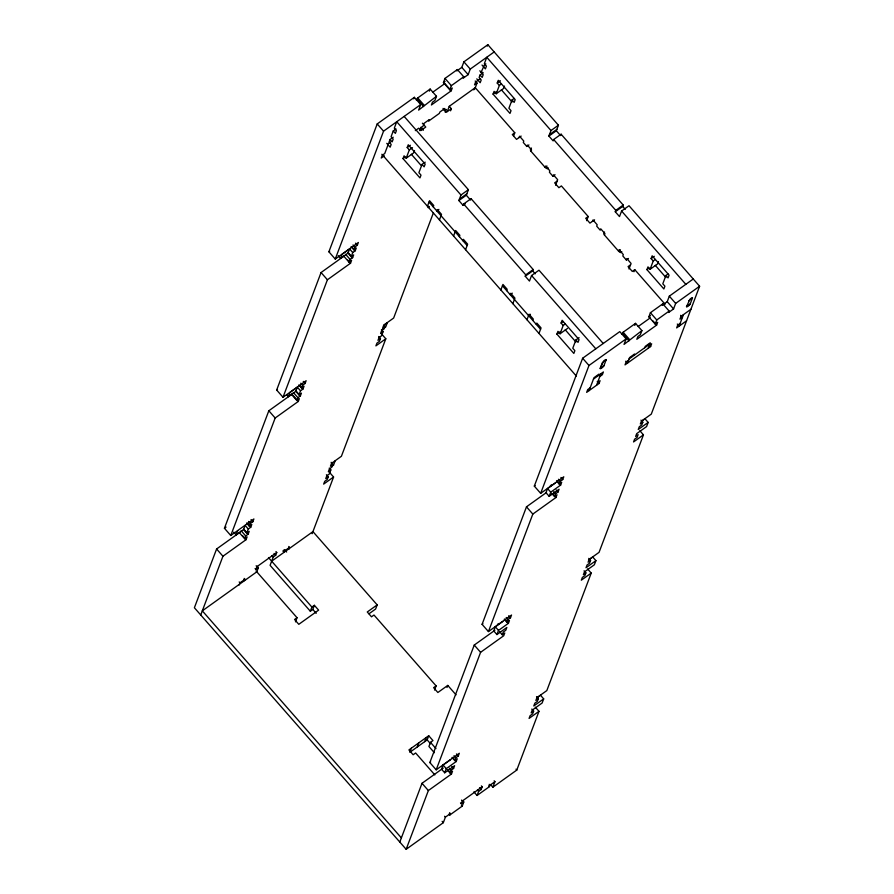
<?xml version="1.0" encoding="UTF-8"?>
<svg xmlns="http://www.w3.org/2000/svg" width="894" height="894" viewBox="0 0 894 894"><rect width="100%" height="100%" fill="white"/><g stroke="black" fill="none" stroke-linecap="round" stroke-linejoin="round"><path stroke-width="1.34" d="M239.704 532.444L216.594 548.994L194.389 607.752L406.155 849.3L443.312 822.692L445.402 817.161L450.352 813.618L449.559 812.713M246.61 523.158L249.325 526.253L250.376 523.493L252.846 521.716L253.896 518.956L230.775 535.506L224.428 528.265L268.826 410.759L291.321 394.656M298.842 384.923L301.557 388.03L302.608 385.258L305.089 383.481L306.128 380.721L283.007 397.271L276.659 390.03L321.058 272.536L344.179 255.975M351.074 246.688L353.8 249.795L354.84 247.023L357.321 245.247L358.36 242.486L335.25 259.048L328.891 251.795L377.212 123.931L414.358 97.323L420.716 104.564L418.627 110.096L436.484 96.295L430.137 89.054L417.744 97.927L416.302 99.972M200.748 614.994L222.941 556.247L246.062 539.685L247.102 536.925L244.632 538.702L239.179 532.489M230.775 535.506L275.173 418.012L298.294 401.451L299.334 398.69L296.864 400.467L291.41 394.254M283.007 397.271L327.416 279.777L350.526 263.227L351.577 260.456L349.096 262.233L343.654 256.019M335.25 259.048L383.56 131.172L420.716 104.564M233.725 532.154L236.105 534.869L237.681 530.723M286.75 394.824L288.349 396.634L289.913 392.488L297.344 387.169L300.518 390.79L298.954 394.936L295.78 391.315L297.344 387.169M338.2 255.684L340.58 258.4L342.145 254.254L349.576 248.934L352.75 252.555L351.186 256.701L348.012 253.08L349.576 248.934M393.215 137.207L390.03 139.486L389.08 142.012L391.192 144.437L390.153 147.197L386.756 143.331M396.042 128.959L393.248 130.96L391.08 136.715L393.192 139.129L392.153 141.9L390.03 139.486M243.537 529.55L245.112 525.404L248.286 529.024L246.722 533.17L243.537 529.55L236.105 534.869M244.632 538.702L245.671 535.931L248.152 534.165L249.191 531.394L246.722 533.17M296.864 400.467L297.903 397.696L300.384 395.93L301.423 393.159L298.954 394.936M349.096 262.233L350.135 259.461L352.616 257.695L353.666 254.924L351.186 256.701M248.286 529.024L250.756 527.248L251.806 524.487L249.325 526.253M300.518 390.79L302.999 389.013L304.038 386.253L301.557 388.03M352.75 252.555L355.231 250.778L356.27 248.018L353.8 249.795M413.777 98.876L414.358 97.323M239.167 585.022L239.983 582.854L244.934 579.312L244.14 578.407M425.209 162.149L422.024 164.429L418.884 172.721L421.007 175.135L419.957 177.906L403.015 158.584L404.066 155.813L406.178 158.227L413.609 152.908L414.503 150.538M406.178 158.227L409.318 149.935L407.195 147.521L408.245 144.761L425.186 164.083L424.136 166.843L422.024 164.429M244.934 579.312L244.42 580.698L243.626 579.793M429.343 91.132L430.137 89.054M255.092 568.55L255.885 569.456L256.936 566.684L276.749 552.492L275.955 551.587M257.17 566.315L258.366 567.679L256.801 571.825L202.312 610.848L401.372 837.901M436.484 96.295L434.92 100.452L432.439 102.218L431.4 104.989L451.213 90.797L452.252 88.025L449.783 89.802L443.424 82.561L444.988 78.415L457.382 69.542L463.729 76.783L463.204 78.169L468.165 74.627L470.255 69.095L494.192 51.941M276.749 552.492L275.698 555.263L273.229 557.029L270.089 565.332L310.33 611.228L312.811 609.451L314.375 605.305L318.61 610.133L298.797 624.325L294.562 619.497L297.031 617.72L256.008 570.92M449.783 89.802L451.347 85.656L463.729 76.783M457.382 69.542L456.856 70.928L461.807 67.374L463.897 61.842L487.845 44.7L558.426 125.216L556.336 130.748L548.905 136.067L553.14 140.894L553.665 139.52L561.097 134.201L623.219 205.05L622.693 206.436L615.262 211.755L619.497 216.583L621.587 211.051L629.018 205.732L699.611 286.248L651.29 414.123L641.389 421.208L640.339 423.979L642.82 422.203L640.998 420.135M444.117 110.331L444.81 108.487L439.859 112.029L439.334 113.415L428.606 121.103L429.131 119.718L424.181 123.26L423.13 126.032L420.649 127.797L419.61 130.569L422.806 128.278M445.201 112.242L446.251 109.47L444.597 110.655M447.682 110.465L449.246 106.319L475.25 87.69L514.788 132.781L513.603 135.888M450.576 110.811L451.369 108.733L449.246 106.319M288.728 546.48L289.522 547.385L284.571 550.928L284.046 552.313L282.85 550.95M288.807 549.285L289.522 547.385M487.297 46.142L487.845 44.7M427.444 206.223L429.533 200.692L433.769 205.519L433.244 206.905M428.651 206.257L428.137 207.643L429.377 206.76M326.411 474.736L328.232 476.804L327.182 479.575L324.712 481.352L323.662 484.112L333.574 477.016L329.037 471.842M329.249 468.087L330.847 469.898L329.271 474.043L326.802 475.82L325.751 478.581L328.232 476.804M378.654 336.502L380.464 338.569L379.425 341.34L376.944 343.117L375.905 345.877L385.806 338.781L381.269 333.607M381.492 329.852L383.079 331.663L381.514 335.809L379.034 337.586L377.983 340.346L380.464 338.569M474.748 89.065L477.016 83.075L475.195 80.996M483.241 72.727L480.056 75.007L479.106 77.543L481.218 79.957L480.179 82.717L476.781 78.862M331.406 466.623L333.529 465.103L335.094 460.946M312.151 533.696L333.574 477.016M385.806 338.781L341.407 456.275L331.495 463.371L330.456 466.143L332.937 464.366L331.886 467.126L329.405 468.903L328.366 471.674L330.847 469.898M433.467 212.649L393.639 318.052L383.738 325.137L382.688 327.908L385.169 326.131L384.118 328.903L381.649 330.668L380.598 333.44L383.079 331.663M439.446 219.913L441.535 214.381L437.3 209.554L436.775 210.928L438.898 209.408M514.173 98.441L512.05 99.96L508.909 108.252L511.033 110.666L509.982 113.426L493.041 94.105L494.091 91.344L496.204 93.758L503.635 88.439L504.529 86.07M496.204 93.758L499.344 85.466L497.22 83.053L498.271 80.281L515.212 99.603L514.162 102.374L512.05 99.96M295.467 621.866L297.031 617.72M465.238 203.854L463.114 205.374L458.879 200.547L460.969 195.015L468.4 189.696L404.166 116.421M458.879 200.547L466.31 195.216L468.4 189.696M463.114 205.374L463.64 203.988L471.071 198.669L533.193 269.53L532.668 270.904L525.236 276.224L529.471 281.062L531.561 275.531L538.993 270.212L603.226 343.475M310.33 611.228L311.894 607.082L314.375 605.305M453.56 236.016L455.649 230.484L459.885 235.312L459.36 236.698M471.071 198.669L470.546 200.055L466.31 195.216M462.891 240.721L463.416 239.335L467.651 244.174L465.562 249.705M519.034 137.598L519.559 136.223L523.795 141.051L523.269 142.437L526.801 146.46L528.924 144.94M526.801 146.46L527.326 145.074L531.561 149.901L531.036 151.287M548.905 136.067L550.995 130.535L558.426 125.216M271.664 561.186L312.945 531.617L377.179 604.892L375.614 609.038L369.01 613.765M500.852 289.958L502.942 284.426L507.177 289.265L506.663 290.639M561.097 134.201L560.572 135.575L556.336 130.748M548.413 167.994A2.47 2.213 20.7 0 1 545.139 167.401L545.675 166.005L549.911 170.843L549.385 172.218L552.917 176.252L553.442 174.866L557.677 179.694L555.565 185.237M512.854 303.647L514.944 298.115L510.709 293.288L510.195 294.674L512.307 293.154M525.236 276.224L525.761 274.849L533.193 269.53M526.979 319.75L529.069 314.219L533.305 319.057L532.779 320.432M536.311 324.455L536.825 323.08L541.06 327.908L538.981 333.44M586.632 220.662L588.196 216.516L561.376 185.918L558.895 187.695L554.66 182.868L557.141 181.091M592.454 221.343L592.968 219.958L597.203 224.785L596.689 226.171L600.22 230.194L600.734 228.808L604.97 233.647L604.456 235.021L618.547 251.147A2.47 2.213 20.7 0 0 621.822 251.739M579.089 337.675L575.904 339.955L572.775 348.247L574.887 350.671L573.847 353.432L556.906 334.11L557.945 331.339L560.069 333.764L567.5 328.433M560.069 333.764L563.198 325.461L561.086 323.047L562.125 320.287L579.066 339.608L578.027 342.368L575.904 339.955M411.396 748.155L409.821 752.301L427.164 739.886L428.729 735.74L432.964 740.567L430.483 742.344L428.919 746.49L434.406 752.748M434.529 690.045L436.104 685.899L373.983 615.038L371.502 616.815L367.266 611.988L377.179 604.892M615.262 211.755L615.787 210.369L623.219 205.05M417.252 746.982L418.817 742.836M424.684 741.662L426.248 737.516M446.989 687.475L447.771 685.407L456.029 694.828M399.808 842.059L422.013 783.3L442.027 768.963M452.018 757.453L454.744 760.559L455.795 757.799L458.264 756.022L459.315 753.262L436.194 769.812L429.846 762.571L474.245 645.066L494.885 630.292M504.261 619.229L506.976 622.325L508.027 619.564L510.496 617.788L511.547 615.027L488.426 631.577L482.078 624.336L526.477 506.831L546.491 492.493M556.493 480.994L559.219 484.09L560.259 481.33L562.739 479.553L563.779 476.793L540.669 493.343L534.31 486.101L582.631 358.237L619.777 331.629L626.135 338.871L624.046 344.402L641.903 330.601L635.545 323.36L623.163 332.222L621.71 334.278M620.425 249.795L618.57 251.125L619.095 249.75L623.33 254.578L622.805 255.963L626.336 259.986L626.85 258.601L631.086 263.439L628.985 268.982M406.155 849.3L428.36 790.553L451.481 773.992L452.52 771.231L450.04 773.008L447.324 769.902M436.194 769.812L480.592 652.318L503.713 635.757L504.752 632.997L502.283 634.774L499.556 631.667M488.426 631.577L532.824 514.084L555.945 497.522L556.996 494.762L554.515 496.539L551.788 493.432M540.669 493.343L588.978 365.478L626.135 338.871M450.52 759.71L443.089 765.029L441.524 769.175L444.709 772.796L454.61 765.7L453.571 768.471L451.09 770.237L450.04 773.008M502.763 621.475L495.332 626.795L493.756 630.941L496.941 634.561L506.842 627.465L505.803 630.236L503.322 632.002L502.283 634.774M554.995 483.241L547.564 488.56L545.999 492.706L549.173 496.326L559.074 489.23L558.035 492.002L555.554 493.767L554.515 496.539M444.709 772.796L446.274 768.65L456.175 761.554L457.225 758.794L454.744 760.559M496.941 634.561L498.506 630.415L508.407 623.319L509.457 620.559L506.976 622.325M549.173 496.326L550.738 492.181L560.65 485.084L561.689 482.324L559.219 484.09M589.09 390.611L594.007 377.681L598.958 374.128L598.432 375.514M634.002 271.731L634.785 269.664L665.125 304.262M596.521 385.28L600.88 373.77M590.174 387.817L587.704 389.594L586.654 392.354L599.036 383.481L600.086 380.721L597.605 382.498M668.053 273.966L665.929 275.486L662.8 283.778L664.912 286.192L663.873 288.963L646.932 269.63L647.971 266.87L650.094 269.284L657.526 263.965L658.42 261.596M650.094 269.284L653.223 260.992L651.111 258.578L652.151 255.807L669.092 275.14L668.053 277.9L665.929 275.486M634.762 325.427L635.545 323.36M449.034 814.088L449.838 815.004L450.352 813.618M460.511 802.846L461.304 803.751L462.354 800.99L482.168 786.798L481.374 785.893M449.838 815.004L462.22 806.131L463.785 801.985L462.589 800.622M641.903 330.601L640.339 334.747L637.858 336.524L636.819 339.295L656.632 325.103L657.671 322.332L655.201 324.109L648.843 316.867L650.407 312.71L662.789 303.848L669.148 311.09L668.623 312.475L673.573 308.933L675.663 303.401L699.611 286.248M634.025 355.399L634.55 354.024L629.588 357.566L627.499 363.098L625.811 361.165M644.753 347.721L645.278 346.336L650.229 342.793L648.139 348.314M662.789 303.848L662.275 305.234L667.226 301.68L669.315 296.149L693.252 279.006M473.898 791.861L477.072 795.481L478.648 791.335L481.117 789.57L482.168 786.798M655.201 324.109L656.766 319.963L669.148 311.09M628.549 360.338L626.068 362.104L625.029 364.875L650.62 346.548L651.659 343.777L649.189 345.553M477.072 795.481L489.465 786.619L489.979 785.234L494.941 781.691L494.147 780.786M490.471 784.496L492.851 787.212L494.941 781.691M531.829 709.043L533.651 711.11L532.601 713.881L530.131 715.647L529.08 718.418L538.993 711.322L535.361 707.176M536.534 696.605L538.344 698.672L537.305 701.432L534.824 703.209L533.785 705.981L543.686 698.884L540.512 695.253L537.328 697.532M584.073 570.808L585.883 572.875L584.844 575.647L582.363 577.412L581.312 580.184L591.225 573.088L587.593 568.942M588.766 558.37L590.588 560.437L589.537 563.198L587.067 564.974L586.017 567.746L595.929 560.65L592.744 557.018L588.498 560.069M642.82 422.203L641.769 424.974L639.299 426.74L638.249 429.511L648.161 422.415L644.987 418.783L641.803 421.074M683.474 314.61L679.116 326.131L677.294 324.053M686.525 306.553L690.067 299.121A2.939 0.67 -41.2 0 1 691.9 297.836L692.504 297.814L690.235 303.893A2.47 0.57 -41.2 0 1 687.989 306.251A2.47 0.57 -41.2 0 1 686.525 306.553L690.235 303.893M492.851 787.212L516.788 770.069L538.993 711.322M543.686 698.884L542.122 703.03L532.221 710.127L531.17 712.887L533.651 711.11M591.225 573.088L546.826 690.581L536.914 697.678L535.875 700.449L538.344 698.672M595.929 560.65L594.354 564.796L584.452 571.892L583.402 574.652L585.883 572.875M639.825 430.707L643.456 434.853L599.058 552.347L589.157 559.443L588.107 562.214L590.588 560.437M648.161 422.415L646.597 426.561L636.684 433.657L635.645 436.417L638.115 434.64L637.076 437.412L634.595 439.189L633.555 441.949L643.456 434.853M443.424 82.561L445.078 81.376M432.752 92.216L444.854 83.544L451.213 90.797M390.566 141.956L388.588 143.375L384.755 153.511L382.286 155.288L381.235 158.048L384.331 155.835M480.536 78.538L475.574 82.08L474.535 84.841L477.016 83.075M415.308 130.625L418.694 128.2L420.817 130.613L425.767 127.06L422.381 123.193M473.664 89.836L474.289 89.389M451.369 108.733L446.408 112.275L443.022 108.42M407.195 147.521L410.38 145.241M497.22 83.053L500.405 80.762M409.318 149.935L412.503 147.655M499.344 85.466L501.467 83.947M403.015 158.584L405.138 157.065M493.041 94.105L496.226 91.825M328.891 251.795L329.718 251.203M514.788 132.781L512.307 134.558L516.542 139.386L521.157 136.078M340.58 258.4L348.012 253.08M459.404 199.161L466.836 193.842M549.43 134.681L556.861 129.362M547.016 166.06L545.15 167.39L531.014 151.298A2.47 2.213 20.7 0 1 531.461 148.046M552.917 176.252L555.04 174.732M276.659 390.03L277.486 389.438M384.152 325.003L387.325 322.723L385.761 326.869L381.514 329.908M288.349 396.634L295.78 391.315M588.196 216.516L585.715 218.292L589.951 223.12L594.577 219.812M224.428 528.265L226.081 527.08M528.544 315.604L530.399 314.275M626.336 259.986L628.46 258.467M630.549 264.825L628.069 266.602L632.304 271.43L634.785 269.664M561.086 323.047L563.209 321.527M651.111 258.578L654.296 256.299M563.198 325.461L565.321 323.941M653.223 260.992L655.347 259.472M556.906 334.11L560.091 331.83M646.932 269.63L649.055 268.111M255.885 569.456L258.366 567.679M648.843 316.867L650.497 315.683M638.171 326.522L650.273 317.851M606.098 359.947L602.388 362.606L600.209 368.362A2.47 0.57 -41.2 0 0 601.718 368.037A2.47 0.57 -41.2 0 0 603.964 365.68M688.693 300.786L692.414 298.127M593.448 379.09L603.394 371.96L602.344 374.731L599.874 376.508M690.906 309.29L680.993 316.387L679.954 319.147L682.424 317.381L680.613 315.303M629.074 358.952L649.714 344.168M680.166 323.371L677.686 325.137L676.646 327.908L686.547 320.812M534.31 486.101L535.137 485.509M550.291 485.744L551.374 484.973M482.078 624.336L482.905 623.744M497.433 624.425L498.673 623.543M436.104 685.899L433.624 687.665L437.859 692.504L447.771 685.407M428.729 735.74L408.916 749.932L413.151 754.759L415.632 752.983L434.83 774.897M429.846 762.571L430.673 761.979M442.642 768.527L443.268 768.08M461.304 803.751L463.785 801.985M622.693 206.436L625.241 209.33M550.995 130.535L486.761 57.272L484.324 63.72L486.448 66.134L485.397 68.894L482.011 65.038M621.587 211.051L685.821 284.326M553.665 139.52L615.787 210.369M501.366 89.802L512.072 102.005M655.257 265.328L665.952 277.531M479.832 70.794L483.218 74.66L482.179 77.42L480.056 75.007M463.897 61.842L470.255 69.095M669.315 296.149L675.663 303.401M461.807 67.374L468.165 74.627M667.226 301.68L673.573 308.933M546.402 167.882L547.284 168.888M619.821 251.627L620.693 252.633M444.988 78.415L451.347 85.656M650.407 312.71L656.766 319.963M653 320.957L656.632 325.103M648.809 344.469L650.62 346.548M417.744 97.927L424.102 105.168M623.163 332.222L629.521 339.474M417.23 99.301L423.577 106.554M622.649 333.607L628.996 340.86M420.817 127.339L423.354 130.245M532.668 270.904L535.215 273.81M460.969 195.015L396.735 121.74L394.299 128.188L396.411 130.613L395.371 133.374L393.248 130.96M531.561 275.531L595.795 348.805M463.64 203.988L525.761 274.849M411.341 154.271L421.152 165.468M565.231 329.808L575.926 342.011M377.212 123.931L383.56 131.172M582.631 358.237L588.978 365.478M597.226 381.414L599.036 383.481M429.031 202.066L467.149 245.537M502.439 285.801L540.557 329.283M381.883 154.249L576.339 376.05M355.499 243.179L357.321 245.247M560.918 477.485L562.739 479.553M353.029 244.956L354.84 247.023M558.448 479.262L560.259 481.33M352.504 247.672L355.231 250.778M557.018 480.95L560.65 485.084M348.079 252.521L352.616 257.695M556.224 489.923L558.035 492.002M345.598 254.287L350.135 259.461M553.744 491.7L555.554 493.767M347.811 260.12L350.526 263.227M553.218 494.427L555.945 497.522M547.564 488.56L550.738 492.181M321.058 272.536L327.416 279.777M526.477 506.831L532.824 514.084M303.267 381.414L305.089 383.481M508.686 615.72L510.496 617.788M300.797 383.191L302.608 385.258M506.205 617.497L508.027 619.564M300.272 385.906L302.999 389.013M504.786 619.184L508.407 623.319M295.847 390.756L300.384 395.93M293.366 392.522L297.903 397.696M291.936 394.209L298.294 401.451M495.332 626.795L498.506 630.415M331.115 462.299L333.529 465.103M268.826 410.759L275.173 418.012M474.245 645.066L480.592 652.318M515.994 769.164L516.788 770.069M284.65 549.743L286.639 552.011M283.767 550.022L284.571 550.928M489.186 784.329L489.979 785.234M488.672 785.714L489.465 786.619M251.035 519.649L252.846 521.716M456.454 753.955L458.264 756.022M248.554 521.425L250.376 523.493M453.973 755.732L455.795 757.799M274.112 553.453L275.698 555.263M479.53 787.759L481.117 789.57M247.135 523.113L250.756 527.248M452.543 757.408L456.175 761.554M272.033 555.677L273.229 557.029M477.452 789.983L478.648 791.335M243.615 528.98L248.152 534.165M451.749 766.393L453.571 768.471M268.479 557.554L311.894 607.082M430.483 742.344L435.97 748.602M312.811 609.451L316.197 613.318M427.164 739.886L430.55 743.752M241.134 530.757L245.671 535.931M449.28 768.169L451.09 770.237M242.43 535.551L246.062 539.685M447.849 769.857L451.481 773.992M443.089 765.029L446.274 768.65M256.142 565.779L256.936 566.684M461.561 800.085L462.354 800.99M461.427 805.226L462.22 806.131M216.594 548.994L222.941 556.247M422.013 783.3L428.36 790.553M239.19 581.949L239.983 582.854M444.609 816.256L445.402 817.161M442.117 821.329L443.312 822.692M485.855 63.887A2.939 0.67 -41.2 0 0 484.47 64.971L481.106 72.246A2.47 0.57 -41.2 0 0 482.235 72.179M604.433 235.044A2.47 2.213 20.7 0 1 604.545 232.027M606.233 359.6L603.931 365.702L600.209 368.362L603.796 360.908A2.939 0.67 -41.2 0 1 605.629 359.623L606.233 359.6"/></g></svg>
